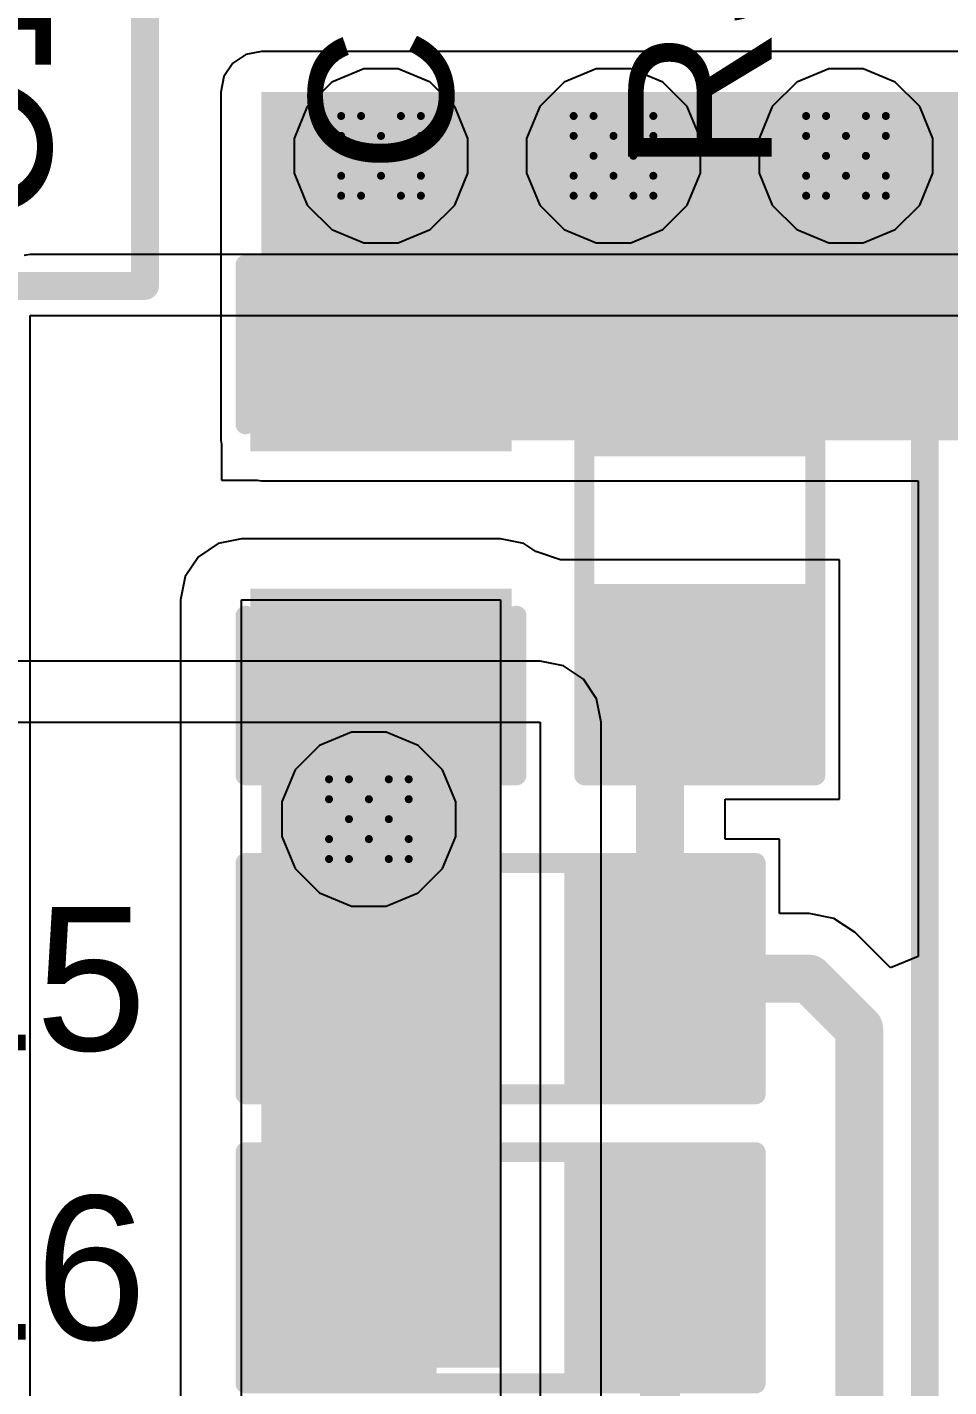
# Model space of a CAD drawing. Header units: inches. Extents: x -11 to 5379, y 0 to 5429.
# Drawn here: x 294.34 to 300.22, y 60.66 to 69.32 of the extents above; entities that cross this region are included whole.
import ezdxf

# ---------------------------------------------------------------- set-up
doc = ezdxf.new("R2010")
doc.units = ezdxf.units.IN
for name, color, linetype in [('Bottom Layer', 5, 'Continuous'), ('Drill Drawing', 1, 'Continuous'), ('GND', 16, 'Continuous'), ('PWR', 76, 'Continuous'), ('Top Layer', 1, 'Continuous'), ('Top Overlay', 2, 'Continuous'), ('Top Paste', 8, 'Continuous'), ('Top Solder', 216, 'Continuous'), ('Via Holes', 16, 'Continuous')]:
    doc.layers.add(name, color=color, linetype=linetype)
doc.styles.add('Arial', font='', dxfattribs={"height": 0.2})
doc.styles.get('Arial').set_extended_font_data('Arial')

# ---------------------------------------------------------------- blocks, each defined once
blk = doc.blocks.new('RES_0805_109')
at = {"layer": 'Top Layer'}
for points in [[(-1.524, 0.635), (-0.508, 0.635), (-0.508, -0.635), (-1.524, -0.635)], [(0.508, 0.635), (1.524, 0.635), (1.524, -0.635), (0.508, -0.635)]]:
    blk.add_hatch(color=1, dxfattribs=at).paths.add_polyline_path(points)
at = {"layer": 'Top Paste'}
for points in [[(-1.524, 0.635), (-0.508, 0.635), (-0.508, -0.635), (-1.524, -0.635)], [(0.508, 0.635), (1.524, 0.635), (1.524, -0.635), (0.508, -0.635)]]:
    blk.add_hatch(color=8, dxfattribs=at).paths.add_polyline_path(points)
at = {"layer": 'Top Solder'}
for points in [[(-1.6256, 0.7366), (-0.4064, 0.7366), (-0.4064, -0.7366), (-1.6256, -0.7366)], [(0.4064, 0.7366), (1.6256, 0.7366), (1.6256, -0.7366), (0.4064, -0.7366)]]:
    blk.add_hatch(color=216, dxfattribs=at).paths.add_polyline_path(points)
at = {"layer": 'Top Overlay'}
for points in [[(-1.6256, -0.7366, 0.127, 0.127, 0), (-1.6256, 0.7366, 0.127, 0.127, 0)], [(-1.6256, 0.7366, 0.127, 0.127, 0), (1.6256, 0.7366, 0.127, 0.127, 0)], [(1.6256, -0.7366, 0.127, 0.127, 0), (1.6256, 0.7366, 0.127, 0.127, 0)], [(-1.6256, -0.7366, 0.127, 0.127, 0), (1.6256, -0.7366, 0.127, 0.127, 0)]]:
    blk.add_lwpolyline(points, format="xyseb", dxfattribs=at)
for points in [[(-1.65735, 0.7366, 0.0635, 0.0635, 1), (-1.59385, 0.7366, 0.0635, 0.0635, 1)], [(-1.65735, 0.7366, 0.0635, 0.0635, 1), (-1.59385, 0.7366, 0.0635, 0.0635, 1)], [(1.59385, 0.7366, 0.0635, 0.0635, 1), (1.65735, 0.7366, 0.0635, 0.0635, 1)], [(1.59385, 0.7366, 0.0635, 0.0635, 1), (1.65735, 0.7366, 0.0635, 0.0635, 1)], [(-1.65735, -0.7366, 0.0635, 0.0635, 1), (-1.59385, -0.7366, 0.0635, 0.0635, 1)], [(-1.65735, -0.7366, 0.0635, 0.0635, 1), (-1.59385, -0.7366, 0.0635, 0.0635, 1)], [(1.59385, -0.7366, 0.0635, 0.0635, 1), (1.65735, -0.7366, 0.0635, 0.0635, 1)], [(1.59385, -0.7366, 0.0635, 0.0635, 1), (1.65735, -0.7366, 0.0635, 0.0635, 1)]]:
    blk.add_lwpolyline(points, format="xyseb", close=True, dxfattribs=at)
blk = doc.blocks.new('RES_0805_204')
at = {"layer": 'Top Layer'}
for points in [[(-1.524, 0.635), (-0.508, 0.635), (-0.508, -0.635), (-1.524, -0.635)], [(0.508, 0.635), (1.524, 0.635), (1.524, -0.635), (0.508, -0.635)]]:
    blk.add_hatch(color=1, dxfattribs=at).paths.add_polyline_path(points)
at = {"layer": 'Top Paste'}
for points in [[(-1.524, 0.635), (-0.508, 0.635), (-0.508, -0.635), (-1.524, -0.635)], [(0.508, 0.635), (1.524, 0.635), (1.524, -0.635), (0.508, -0.635)]]:
    blk.add_hatch(color=8, dxfattribs=at).paths.add_polyline_path(points)
at = {"layer": 'Top Solder'}
for points in [[(-1.6256, 0.7366), (-0.4064, 0.7366), (-0.4064, -0.7366), (-1.6256, -0.7366)], [(0.4064, 0.7366), (1.6256, 0.7366), (1.6256, -0.7366), (0.4064, -0.7366)]]:
    blk.add_hatch(color=216, dxfattribs=at).paths.add_polyline_path(points)
at = {"layer": 'Top Overlay'}
for points in [[(-1.6256, -0.7366, 0.127, 0.127, 0), (-1.6256, 0.7366, 0.127, 0.127, 0)], [(-1.6256, 0.7366, 0.127, 0.127, 0), (1.6256, 0.7366, 0.127, 0.127, 0)], [(1.6256, -0.7366, 0.127, 0.127, 0), (1.6256, 0.7366, 0.127, 0.127, 0)], [(-1.6256, -0.7366, 0.127, 0.127, 0), (1.6256, -0.7366, 0.127, 0.127, 0)]]:
    blk.add_lwpolyline(points, format="xyseb", dxfattribs=at)
for points in [[(-1.65735, 0.7366, 0.0635, 0.0635, 1), (-1.59385, 0.7366, 0.0635, 0.0635, 1)], [(-1.65735, 0.7366, 0.0635, 0.0635, 1), (-1.59385, 0.7366, 0.0635, 0.0635, 1)], [(1.59385, 0.7366, 0.0635, 0.0635, 1), (1.65735, 0.7366, 0.0635, 0.0635, 1)], [(1.59385, 0.7366, 0.0635, 0.0635, 1), (1.65735, 0.7366, 0.0635, 0.0635, 1)], [(-1.65735, -0.7366, 0.0635, 0.0635, 1), (-1.59385, -0.7366, 0.0635, 0.0635, 1)], [(-1.65735, -0.7366, 0.0635, 0.0635, 1), (-1.59385, -0.7366, 0.0635, 0.0635, 1)], [(1.59385, -0.7366, 0.0635, 0.0635, 1), (1.65735, -0.7366, 0.0635, 0.0635, 1)], [(1.59385, -0.7366, 0.0635, 0.0635, 1), (1.65735, -0.7366, 0.0635, 0.0635, 1)]]:
    blk.add_lwpolyline(points, format="xyseb", close=True, dxfattribs=at)
blk = doc.blocks.new('RES_0805_207')
at = {"layer": 'Top Layer'}
for points in [[(-1.524, 0.635), (-0.508, 0.635), (-0.508, -0.635), (-1.524, -0.635)], [(0.508, 0.635), (1.524, 0.635), (1.524, -0.635), (0.508, -0.635)]]:
    blk.add_hatch(color=1, dxfattribs=at).paths.add_polyline_path(points)
at = {"layer": 'Top Paste'}
for points in [[(-1.524, 0.635), (-0.508, 0.635), (-0.508, -0.635), (-1.524, -0.635)], [(0.508, 0.635), (1.524, 0.635), (1.524, -0.635), (0.508, -0.635)]]:
    blk.add_hatch(color=8, dxfattribs=at).paths.add_polyline_path(points)
at = {"layer": 'Top Solder'}
for points in [[(-1.6256, 0.7366), (-0.4064, 0.7366), (-0.4064, -0.7366), (-1.6256, -0.7366)], [(0.4064, 0.7366), (1.6256, 0.7366), (1.6256, -0.7366), (0.4064, -0.7366)]]:
    blk.add_hatch(color=216, dxfattribs=at).paths.add_polyline_path(points)
at = {"layer": 'Top Overlay'}
for points in [[(-1.6256, 0.7366, 0.127, 0.127, 0), (-1.6256, -0.7366, 0.127, 0.127, 0)], [(-1.6256, 0.7366, 0.127, 0.127, 0), (1.6256, 0.7366, 0.127, 0.127, 0)], [(1.6256, 0.7366, 0.127, 0.127, 0), (1.6256, -0.7366, 0.127, 0.127, 0)], [(-1.6256, -0.7366, 0.127, 0.127, 0), (1.6256, -0.7366, 0.127, 0.127, 0)]]:
    blk.add_lwpolyline(points, format="xyseb", dxfattribs=at)
for points in [[(-1.65735, 0.7366, 0.0635, 0.0635, 1), (-1.59385, 0.7366, 0.0635, 0.0635, 1)], [(-1.65735, 0.7366, 0.0635, 0.0635, 1), (-1.59385, 0.7366, 0.0635, 0.0635, 1)], [(1.59385, 0.7366, 0.0635, 0.0635, 1), (1.65735, 0.7366, 0.0635, 0.0635, 1)], [(1.59385, 0.7366, 0.0635, 0.0635, 1), (1.65735, 0.7366, 0.0635, 0.0635, 1)], [(-1.65735, -0.7366, 0.0635, 0.0635, 1), (-1.59385, -0.7366, 0.0635, 0.0635, 1)], [(-1.65735, -0.7366, 0.0635, 0.0635, 1), (-1.59385, -0.7366, 0.0635, 0.0635, 1)], [(1.59385, -0.7366, 0.0635, 0.0635, 1), (1.65735, -0.7366, 0.0635, 0.0635, 1)], [(1.59385, -0.7366, 0.0635, 0.0635, 1), (1.65735, -0.7366, 0.0635, 0.0635, 1)]]:
    blk.add_lwpolyline(points, format="xyseb", close=True, dxfattribs=at)
blk = doc.blocks.new('C___0805_597')
at = {"layer": 'Top Layer'}
for points in [[(-1.524, 0.762), (-0.508, 0.762), (-0.508, -0.762), (-1.524, -0.762)], [(0.508, 0.762), (1.524, 0.762), (1.524, -0.762), (0.508, -0.762)]]:
    blk.add_hatch(color=1, dxfattribs=at).paths.add_polyline_path(points)
at = {"layer": 'Top Paste'}
for points in [[(-1.524, 0.762), (-0.508, 0.762), (-0.508, -0.762), (-1.524, -0.762)], [(0.508, 0.762), (1.524, 0.762), (1.524, -0.762), (0.508, -0.762)]]:
    blk.add_hatch(color=8, dxfattribs=at).paths.add_polyline_path(points)
at = {"layer": 'Top Solder'}
for points in [[(-1.594, 0.832), (-0.438, 0.832), (-0.438, -0.832), (-1.594, -0.832)], [(0.438, 0.832), (1.594, 0.832), (1.594, -0.832), (0.438, -0.832)]]:
    blk.add_hatch(color=216, dxfattribs=at).paths.add_polyline_path(points)
at = {"layer": 'Top Overlay'}
for points in [[(-1.6256, 0.8636, 0.127, 0.127, 0), (-1.6256, -0.8636, 0.127, 0.127, 0)], [(-1.6256, 0.8636, 0.127, 0.127, 0), (-0.6096, 0.8636, 0.127, 0.127, 0)], [(0.6096, 0.8636, 0.127, 0.127, 0), (1.6256, 0.8636, 0.127, 0.127, 0)], [(1.6256, 0.8636, 0.127, 0.127, 0), (1.6256, -0.8636, 0.127, 0.127, 0)], [(-1.6256, -0.8636, 0.127, 0.127, 0), (-0.6096, -0.8636, 0.127, 0.127, 0)], [(0.6096, -0.8636, 0.127, 0.127, 0), (1.6256, -0.8636, 0.127, 0.127, 0)]]:
    blk.add_lwpolyline(points, format="xyseb", dxfattribs=at)
for points in [[(-1.6574, 0.8636, 0.0635, 0.0635, 1), (-1.5938, 0.8636, 0.0635, 0.0635, 1)], [(-1.6574, 0.8636, 0.0635, 0.0635, 1), (-1.5938, 0.8636, 0.0635, 0.0635, 1)], [(-0.6413, 0.8636, 0.0635, 0.0635, 1), (-0.5778, 0.8636, 0.0635, 0.0635, 1)], [(0.5778, 0.8636, 0.0635, 0.0635, 1), (0.6413, 0.8636, 0.0635, 0.0635, 1)], [(1.5938, 0.8636, 0.0635, 0.0635, 1), (1.6574, 0.8636, 0.0635, 0.0635, 1)], [(1.5938, 0.8636, 0.0635, 0.0635, 1), (1.6574, 0.8636, 0.0635, 0.0635, 1)], [(-1.6574, -0.8636, 0.0635, 0.0635, 1), (-1.5938, -0.8636, 0.0635, 0.0635, 1)], [(-1.6574, -0.8636, 0.0635, 0.0635, 1), (-1.5938, -0.8636, 0.0635, 0.0635, 1)], [(-0.6413, -0.8636, 0.0635, 0.0635, 1), (-0.5778, -0.8636, 0.0635, 0.0635, 1)], [(0.5778, -0.8636, 0.0635, 0.0635, 1), (0.6413, -0.8636, 0.0635, 0.0635, 1)], [(1.5938, -0.8636, 0.0635, 0.0635, 1), (1.6574, -0.8636, 0.0635, 0.0635, 1)], [(1.5938, -0.8636, 0.0635, 0.0635, 1), (1.6574, -0.8636, 0.0635, 0.0635, 1)]]:
    blk.add_lwpolyline(points, format="xyseb", close=True, dxfattribs=at)

msp = doc.modelspace()

# ---------------------------------------------------------------- hatches: boundary and pattern name
at = {"layer": 'Bottom Layer'}
h = msp.add_hatch(color=5, dxfattribs=at)
edge = h.paths.add_edge_path()
edge.add_arc((296.597, 68.5038), 0.3, 0, 360)
h = msp.add_hatch(color=5, dxfattribs=at)
edge = h.paths.add_edge_path()
edge.add_arc((298.0786, 68.5038), 0.3, 0, 360)
h = msp.add_hatch(color=5, dxfattribs=at)
edge = h.paths.add_edge_path()
edge.add_arc((299.5603, 68.5038), 0.3, 0, 360)
h = msp.add_hatch(color=5, dxfattribs=at)
edge = h.paths.add_edge_path()
edge.add_arc((296.5196, 64.2793), 0.3, 0, 360)
at = {"layer": 'GND'}
h = msp.add_hatch(color=16, dxfattribs=at)
edge = h.paths.add_edge_path()
edge.add_arc((296.597, 68.5038), 0.3, 0, 360)
h = msp.add_hatch(color=16, dxfattribs=at)
edge = h.paths.add_edge_path()
edge.add_arc((298.0786, 68.5038), 0.3, 0, 360)
h = msp.add_hatch(color=16, dxfattribs=at)
edge = h.paths.add_edge_path()
edge.add_arc((299.5603, 68.5038), 0.3, 0, 360)
h = msp.add_hatch(color=16, dxfattribs=at)
edge = h.paths.add_edge_path()
edge.add_arc((296.5196, 64.2793), 0.3, 0, 360)
at = {"layer": 'PWR'}
h = msp.add_hatch(color=76, dxfattribs=at)
edge = h.paths.add_edge_path()
edge.add_arc((296.597, 68.5038), 0.3, 0, 360)
h = msp.add_hatch(color=76, dxfattribs=at)
edge = h.paths.add_edge_path()
edge.add_arc((298.0786, 68.5038), 0.3, 0, 360)
h = msp.add_hatch(color=76, dxfattribs=at)
edge = h.paths.add_edge_path()
edge.add_arc((299.5603, 68.5038), 0.3, 0, 360)
h = msp.add_hatch(color=76, dxfattribs=at)
edge = h.paths.add_edge_path()
edge.add_arc((296.5196, 64.2793), 0.3, 0, 360)
at = {"layer": 'Top Layer'}
for points in [[(295.835, 66.6923), (301.55, 66.6923), (301.55, 68.9102), (295.835, 68.9102)], [(295.835, 60.7868), (297.359, 60.7868), (297.359, 65.6763), (295.835, 65.6763)]]:
    msp.add_hatch(color=1, dxfattribs=at).paths.add_polyline_path(points)
h = msp.add_hatch(color=1, dxfattribs=at)
edge = h.paths.add_edge_path()
edge.add_arc((296.597, 68.5038), 0.3, 0, 360)
h = msp.add_hatch(color=1, dxfattribs=at)
edge = h.paths.add_edge_path()
edge.add_arc((298.0786, 68.5038), 0.3, 0, 360)
h = msp.add_hatch(color=1, dxfattribs=at)
edge = h.paths.add_edge_path()
edge.add_arc((299.5603, 68.5038), 0.3, 0, 360)
h = msp.add_hatch(color=1, dxfattribs=at)
edge = h.paths.add_edge_path()
edge.add_arc((296.5196, 64.2793), 0.3, 0, 360)
at = {"layer": 'Via Holes'}
h = msp.add_hatch(color=7, dxfattribs=at)
edge = h.paths.add_edge_path()
edge.add_arc((296.597, 68.5038), 0.15, 0, 360)
h = msp.add_hatch(color=7, dxfattribs=at)
edge = h.paths.add_edge_path()
edge.add_arc((298.0786, 68.5038), 0.15, 0, 360)
h = msp.add_hatch(color=7, dxfattribs=at)
edge = h.paths.add_edge_path()
edge.add_arc((299.5603, 68.5038), 0.15, 0, 360)
h = msp.add_hatch(color=7, dxfattribs=at)
edge = h.paths.add_edge_path()
edge.add_arc((296.5196, 64.2793), 0.15, 0, 360)

# ---------------------------------------------------------------- linework, layer by layer
at = {"layer": 'Bottom Layer'}
for p, q in [((296.4868, 69.0578), (296.2831, 68.9735)), ((296.7072, 69.0578), (296.4868, 69.0578)), ((296.9108, 68.9735), (296.7072, 69.0578)), ((297.9684, 69.0578), (297.7648, 68.9735)), ((298.1888, 69.0578), (297.9684, 69.0578)), ((298.3924, 68.9735), (298.1888, 69.0578)), ((299.4501, 69.0578), (299.2465, 68.9735)), ((299.6705, 69.0578), (299.4501, 69.0578)), ((299.8741, 68.9735), (299.6705, 69.0578)), ((296.2831, 68.9735), (296.1273, 68.8176)), ((297.0666, 68.8176), (296.9108, 68.9735)), ((297.7648, 68.9735), (297.609, 68.8176)), ((298.5483, 68.8176), (298.3924, 68.9735)), ((299.2465, 68.9735), (299.0906, 68.8176)), ((300.03, 68.8176), (299.8741, 68.9735)), ((296.1273, 68.8176), (296.043, 68.614)), ((297.151, 68.614), (297.0666, 68.8176)), ((297.609, 68.8176), (297.5246, 68.614)), ((298.6326, 68.614), (298.5483, 68.8176)), ((299.0906, 68.8176), (299.0063, 68.614)), ((300.1143, 68.614), (300.03, 68.8176)), ((296.043, 68.614), (296.043, 68.3936)), ((297.151, 68.3936), (297.151, 68.614)), ((297.5246, 68.614), (297.5246, 68.3936)), ((298.6326, 68.3936), (298.6326, 68.614)), ((299.0063, 68.614), (299.0063, 68.3936)), ((300.1143, 68.3936), (300.1143, 68.614)), ((296.043, 68.3936), (296.1273, 68.19)), ((297.0666, 68.19), (297.151, 68.3936)), ((297.5246, 68.3936), (297.609, 68.19)), ((298.5483, 68.19), (298.6326, 68.3936)), ((299.0063, 68.3936), (299.0906, 68.19)), ((300.03, 68.19), (300.1143, 68.3936)), ((296.1273, 68.19), (296.2831, 68.0341)), ((296.9108, 68.0341), (297.0666, 68.19)), ((297.609, 68.19), (297.7648, 68.0341)), ((298.3924, 68.0341), (298.5483, 68.19)), ((299.0906, 68.19), (299.2465, 68.0341)), ((299.8741, 68.0341), (300.03, 68.19)), ((296.2831, 68.0341), (296.4868, 67.9498)), ((296.7072, 67.9498), (296.9108, 68.0341)), ((297.7648, 68.0341), (297.9684, 67.9498)), ((298.1888, 67.9498), (298.3924, 68.0341)), ((299.2465, 68.0341), (299.4501, 67.9498)), ((299.6705, 67.9498), (299.8741, 68.0341)), ((296.4868, 67.9498), (296.7072, 67.9498)), ((297.9684, 67.9498), (298.1888, 67.9498)), ((299.4501, 67.9498), (299.6705, 67.9498)), ((296.4094, 64.8333), (296.2058, 64.749)), ((296.6298, 64.8333), (296.4094, 64.8333)), ((296.8334, 64.749), (296.6298, 64.8333)), ((296.2058, 64.749), (296.0499, 64.5931)), ((296.9893, 64.5931), (296.8334, 64.749)), ((296.0499, 64.5931), (295.9656, 64.3895)), ((297.0736, 64.3895), (296.9893, 64.5931)), ((295.9656, 64.3895), (295.9656, 64.1691)), ((297.0736, 64.1691), (297.0736, 64.3895)), ((295.9656, 64.1691), (296.0499, 63.9655)), ((296.9893, 63.9655), (297.0736, 64.1691)), ((296.0499, 63.9655), (296.2058, 63.8097)), ((296.8334, 63.8097), (296.9893, 63.9655)), ((296.2058, 63.8097), (296.4094, 63.7253)), ((296.6298, 63.7253), (296.8334, 63.8097)), ((296.4094, 63.7253), (296.6298, 63.7253))]:
    msp.add_line(p, q, dxfattribs=at)
at = {"layer": 'Drill Drawing'}
for points in [[(296.343, 68.6308, 0.0508, 0.0508, 0), (296.343, 68.7578, 0.0508, 0.0508, 0)], [(296.343, 68.7578, 0.0508, 0.0508, 0), (296.47, 68.7578, 0.0508, 0.0508, 0)], [(296.47, 68.7578, 0.0508, 0.0508, 0), (296.597, 68.6308, 0.0508, 0.0508, 0)], [(296.597, 68.6308, 0.0508, 0.0508, 0), (296.724, 68.7578, 0.0508, 0.0508, 0)], [(296.724, 68.7578, 0.0508, 0.0508, 0), (296.851, 68.7578, 0.0508, 0.0508, 0)], [(296.851, 68.6308, 0.0508, 0.0508, 0), (296.851, 68.7578, 0.0508, 0.0508, 0)], [(297.8246, 68.6308, 0.0508, 0.0508, 0), (297.8246, 68.7578, 0.0508, 0.0508, 0)], [(297.8246, 68.7578, 0.0508, 0.0508, 0), (297.9516, 68.7578, 0.0508, 0.0508, 0)], [(297.9516, 68.7578, 0.0508, 0.0508, 0), (298.0786, 68.6308, 0.0508, 0.0508, 0)], [(298.0786, 68.6308, 0.0508, 0.0508, 0), (298.2056, 68.7578, 0.0508, 0.0508, 0)], [(298.2056, 68.7578, 0.0508, 0.0508, 0), (298.3326, 68.7578, 0.0508, 0.0508, 0)], [(298.3326, 68.6308, 0.0508, 0.0508, 0), (298.3326, 68.7578, 0.0508, 0.0508, 0)], [(299.3063, 68.6308, 0.0508, 0.0508, 0), (299.3063, 68.7578, 0.0508, 0.0508, 0)], [(299.3063, 68.7578, 0.0508, 0.0508, 0), (299.4333, 68.7578, 0.0508, 0.0508, 0)], [(299.4333, 68.7578, 0.0508, 0.0508, 0), (299.5603, 68.6308, 0.0508, 0.0508, 0)], [(299.5603, 68.6308, 0.0508, 0.0508, 0), (299.6873, 68.7578, 0.0508, 0.0508, 0)], [(299.6873, 68.7578, 0.0508, 0.0508, 0), (299.8143, 68.7578, 0.0508, 0.0508, 0)], [(299.8143, 68.6308, 0.0508, 0.0508, 0), (299.8143, 68.7578, 0.0508, 0.0508, 0)], [(296.343, 68.6308, 0.0508, 0.0508, 0), (296.47, 68.5038, 0.0508, 0.0508, 0)], [(296.724, 68.5038, 0.0508, 0.0508, 0), (296.851, 68.6308, 0.0508, 0.0508, 0)], [(297.8246, 68.6308, 0.0508, 0.0508, 0), (297.9516, 68.5038, 0.0508, 0.0508, 0)], [(298.2056, 68.5038, 0.0508, 0.0508, 0), (298.3326, 68.6308, 0.0508, 0.0508, 0)], [(299.3063, 68.6308, 0.0508, 0.0508, 0), (299.4333, 68.5038, 0.0508, 0.0508, 0)], [(299.6873, 68.5038, 0.0508, 0.0508, 0), (299.8143, 68.6308, 0.0508, 0.0508, 0)], [(296.343, 68.3768, 0.0508, 0.0508, 0), (296.47, 68.5038, 0.0508, 0.0508, 0)], [(296.724, 68.5038, 0.0508, 0.0508, 0), (296.851, 68.3768, 0.0508, 0.0508, 0)], [(297.8246, 68.3768, 0.0508, 0.0508, 0), (297.9516, 68.5038, 0.0508, 0.0508, 0)], [(298.2056, 68.5038, 0.0508, 0.0508, 0), (298.3326, 68.3768, 0.0508, 0.0508, 0)], [(299.3063, 68.3768, 0.0508, 0.0508, 0), (299.4333, 68.5038, 0.0508, 0.0508, 0)], [(299.6873, 68.5038, 0.0508, 0.0508, 0), (299.8143, 68.3768, 0.0508, 0.0508, 0)], [(296.343, 68.2498, 0.0508, 0.0508, 0), (296.343, 68.3768, 0.0508, 0.0508, 0)], [(296.47, 68.2498, 0.0508, 0.0508, 0), (296.597, 68.3768, 0.0508, 0.0508, 0)], [(296.597, 68.3768, 0.0508, 0.0508, 0), (296.724, 68.2498, 0.0508, 0.0508, 0)], [(296.851, 68.2498, 0.0508, 0.0508, 0), (296.851, 68.3768, 0.0508, 0.0508, 0)], [(297.8246, 68.2498, 0.0508, 0.0508, 0), (297.8246, 68.3768, 0.0508, 0.0508, 0)], [(297.9516, 68.2498, 0.0508, 0.0508, 0), (298.0786, 68.3768, 0.0508, 0.0508, 0)], [(298.0786, 68.3768, 0.0508, 0.0508, 0), (298.2056, 68.2498, 0.0508, 0.0508, 0)], [(298.3326, 68.2498, 0.0508, 0.0508, 0), (298.3326, 68.3768, 0.0508, 0.0508, 0)], [(299.3063, 68.2498, 0.0508, 0.0508, 0), (299.3063, 68.3768, 0.0508, 0.0508, 0)], [(299.4333, 68.2498, 0.0508, 0.0508, 0), (299.5603, 68.3768, 0.0508, 0.0508, 0)], [(299.5603, 68.3768, 0.0508, 0.0508, 0), (299.6873, 68.2498, 0.0508, 0.0508, 0)], [(299.8143, 68.2498, 0.0508, 0.0508, 0), (299.8143, 68.3768, 0.0508, 0.0508, 0)], [(296.343, 68.2498, 0.0508, 0.0508, 0), (296.47, 68.2498, 0.0508, 0.0508, 0)], [(296.724, 68.2498, 0.0508, 0.0508, 0), (296.851, 68.2498, 0.0508, 0.0508, 0)], [(297.8246, 68.2498, 0.0508, 0.0508, 0), (297.9516, 68.2498, 0.0508, 0.0508, 0)], [(298.2056, 68.2498, 0.0508, 0.0508, 0), (298.3326, 68.2498, 0.0508, 0.0508, 0)], [(299.3063, 68.2498, 0.0508, 0.0508, 0), (299.4333, 68.2498, 0.0508, 0.0508, 0)], [(299.6873, 68.2498, 0.0508, 0.0508, 0), (299.8143, 68.2498, 0.0508, 0.0508, 0)], [(296.2656, 64.4063, 0.0508, 0.0508, 0), (296.2656, 64.5333, 0.0508, 0.0508, 0)], [(296.2656, 64.5333, 0.0508, 0.0508, 0), (296.3926, 64.5333, 0.0508, 0.0508, 0)], [(296.3926, 64.5333, 0.0508, 0.0508, 0), (296.5196, 64.4063, 0.0508, 0.0508, 0)], [(296.5196, 64.4063, 0.0508, 0.0508, 0), (296.6466, 64.5333, 0.0508, 0.0508, 0)], [(296.6466, 64.5333, 0.0508, 0.0508, 0), (296.7736, 64.5333, 0.0508, 0.0508, 0)], [(296.7736, 64.4063, 0.0508, 0.0508, 0), (296.7736, 64.5333, 0.0508, 0.0508, 0)], [(296.2656, 64.4063, 0.0508, 0.0508, 0), (296.3926, 64.2793, 0.0508, 0.0508, 0)], [(296.6466, 64.2793, 0.0508, 0.0508, 0), (296.7736, 64.4063, 0.0508, 0.0508, 0)], [(296.2656, 64.1523, 0.0508, 0.0508, 0), (296.3926, 64.2793, 0.0508, 0.0508, 0)], [(296.6466, 64.2793, 0.0508, 0.0508, 0), (296.7736, 64.1523, 0.0508, 0.0508, 0)], [(296.2656, 64.0253, 0.0508, 0.0508, 0), (296.2656, 64.1523, 0.0508, 0.0508, 0)], [(296.3926, 64.0253, 0.0508, 0.0508, 0), (296.5196, 64.1523, 0.0508, 0.0508, 0)], [(296.5196, 64.1523, 0.0508, 0.0508, 0), (296.6466, 64.0253, 0.0508, 0.0508, 0)], [(296.7736, 64.0253, 0.0508, 0.0508, 0), (296.7736, 64.1523, 0.0508, 0.0508, 0)], [(296.2656, 64.0253, 0.0508, 0.0508, 0), (296.3926, 64.0253, 0.0508, 0.0508, 0)], [(296.6466, 64.0253, 0.0508, 0.0508, 0), (296.7736, 64.0253, 0.0508, 0.0508, 0)]]:
    msp.add_lwpolyline(points, format="xyseb", dxfattribs=at)
for points in [[(296.3303, 68.7578, 0.0254, 0.0254, 1), (296.3557, 68.7578, 0.0254, 0.0254, 1)], [(296.3303, 68.7578, 0.0254, 0.0254, 1), (296.3557, 68.7578, 0.0254, 0.0254, 1)], [(296.4573, 68.7578, 0.0254, 0.0254, 1), (296.4827, 68.7578, 0.0254, 0.0254, 1)], [(296.4573, 68.7578, 0.0254, 0.0254, 1), (296.4827, 68.7578, 0.0254, 0.0254, 1)], [(296.7113, 68.7578, 0.0254, 0.0254, 1), (296.7367, 68.7578, 0.0254, 0.0254, 1)], [(296.7113, 68.7578, 0.0254, 0.0254, 1), (296.7367, 68.7578, 0.0254, 0.0254, 1)], [(296.8383, 68.7578, 0.0254, 0.0254, 1), (296.8637, 68.7578, 0.0254, 0.0254, 1)], [(296.8383, 68.7578, 0.0254, 0.0254, 1), (296.8637, 68.7578, 0.0254, 0.0254, 1)], [(297.8119, 68.7578, 0.0254, 0.0254, 1), (297.8373, 68.7578, 0.0254, 0.0254, 1)], [(297.8119, 68.7578, 0.0254, 0.0254, 1), (297.8373, 68.7578, 0.0254, 0.0254, 1)], [(297.9389, 68.7578, 0.0254, 0.0254, 1), (297.9643, 68.7578, 0.0254, 0.0254, 1)], [(297.9389, 68.7578, 0.0254, 0.0254, 1), (297.9643, 68.7578, 0.0254, 0.0254, 1)], [(298.1929, 68.7578, 0.0254, 0.0254, 1), (298.2183, 68.7578, 0.0254, 0.0254, 1)], [(298.1929, 68.7578, 0.0254, 0.0254, 1), (298.2183, 68.7578, 0.0254, 0.0254, 1)], [(298.3199, 68.7578, 0.0254, 0.0254, 1), (298.3453, 68.7578, 0.0254, 0.0254, 1)], [(298.3199, 68.7578, 0.0254, 0.0254, 1), (298.3453, 68.7578, 0.0254, 0.0254, 1)], [(299.2936, 68.7578, 0.0254, 0.0254, 1), (299.319, 68.7578, 0.0254, 0.0254, 1)], [(299.2936, 68.7578, 0.0254, 0.0254, 1), (299.319, 68.7578, 0.0254, 0.0254, 1)], [(299.4206, 68.7578, 0.0254, 0.0254, 1), (299.446, 68.7578, 0.0254, 0.0254, 1)], [(299.4206, 68.7578, 0.0254, 0.0254, 1), (299.446, 68.7578, 0.0254, 0.0254, 1)], [(299.6746, 68.7578, 0.0254, 0.0254, 1), (299.7, 68.7578, 0.0254, 0.0254, 1)], [(299.6746, 68.7578, 0.0254, 0.0254, 1), (299.7, 68.7578, 0.0254, 0.0254, 1)], [(299.8016, 68.7578, 0.0254, 0.0254, 1), (299.827, 68.7578, 0.0254, 0.0254, 1)], [(299.8016, 68.7578, 0.0254, 0.0254, 1), (299.827, 68.7578, 0.0254, 0.0254, 1)], [(296.3303, 68.6308, 0.0254, 0.0254, 1), (296.3557, 68.6308, 0.0254, 0.0254, 1)], [(296.3303, 68.6308, 0.0254, 0.0254, 1), (296.3557, 68.6308, 0.0254, 0.0254, 1)], [(296.5843, 68.6308, 0.0254, 0.0254, 1), (296.6097, 68.6308, 0.0254, 0.0254, 1)], [(296.5843, 68.6308, 0.0254, 0.0254, 1), (296.6097, 68.6308, 0.0254, 0.0254, 1)], [(296.8383, 68.6308, 0.0254, 0.0254, 1), (296.8637, 68.6308, 0.0254, 0.0254, 1)], [(296.8383, 68.6308, 0.0254, 0.0254, 1), (296.8637, 68.6308, 0.0254, 0.0254, 1)], [(297.8119, 68.6308, 0.0254, 0.0254, 1), (297.8373, 68.6308, 0.0254, 0.0254, 1)], [(297.8119, 68.6308, 0.0254, 0.0254, 1), (297.8373, 68.6308, 0.0254, 0.0254, 1)], [(298.0659, 68.6308, 0.0254, 0.0254, 1), (298.0913, 68.6308, 0.0254, 0.0254, 1)], [(298.0659, 68.6308, 0.0254, 0.0254, 1), (298.0913, 68.6308, 0.0254, 0.0254, 1)], [(298.3199, 68.6308, 0.0254, 0.0254, 1), (298.3453, 68.6308, 0.0254, 0.0254, 1)], [(298.3199, 68.6308, 0.0254, 0.0254, 1), (298.3453, 68.6308, 0.0254, 0.0254, 1)], [(299.2936, 68.6308, 0.0254, 0.0254, 1), (299.319, 68.6308, 0.0254, 0.0254, 1)], [(299.2936, 68.6308, 0.0254, 0.0254, 1), (299.319, 68.6308, 0.0254, 0.0254, 1)], [(299.5476, 68.6308, 0.0254, 0.0254, 1), (299.573, 68.6308, 0.0254, 0.0254, 1)], [(299.5476, 68.6308, 0.0254, 0.0254, 1), (299.573, 68.6308, 0.0254, 0.0254, 1)], [(299.8016, 68.6308, 0.0254, 0.0254, 1), (299.827, 68.6308, 0.0254, 0.0254, 1)], [(299.8016, 68.6308, 0.0254, 0.0254, 1), (299.827, 68.6308, 0.0254, 0.0254, 1)], [(296.4573, 68.5038, 0.0254, 0.0254, 1), (296.4827, 68.5038, 0.0254, 0.0254, 1)], [(296.4573, 68.5038, 0.0254, 0.0254, 1), (296.4827, 68.5038, 0.0254, 0.0254, 1)], [(296.7113, 68.5038, 0.0254, 0.0254, 1), (296.7367, 68.5038, 0.0254, 0.0254, 1)], [(296.7113, 68.5038, 0.0254, 0.0254, 1), (296.7367, 68.5038, 0.0254, 0.0254, 1)], [(297.9389, 68.5038, 0.0254, 0.0254, 1), (297.9643, 68.5038, 0.0254, 0.0254, 1)], [(297.9389, 68.5038, 0.0254, 0.0254, 1), (297.9643, 68.5038, 0.0254, 0.0254, 1)], [(298.1929, 68.5038, 0.0254, 0.0254, 1), (298.2183, 68.5038, 0.0254, 0.0254, 1)], [(298.1929, 68.5038, 0.0254, 0.0254, 1), (298.2183, 68.5038, 0.0254, 0.0254, 1)], [(299.4206, 68.5038, 0.0254, 0.0254, 1), (299.446, 68.5038, 0.0254, 0.0254, 1)], [(299.4206, 68.5038, 0.0254, 0.0254, 1), (299.446, 68.5038, 0.0254, 0.0254, 1)], [(299.6746, 68.5038, 0.0254, 0.0254, 1), (299.7, 68.5038, 0.0254, 0.0254, 1)], [(299.6746, 68.5038, 0.0254, 0.0254, 1), (299.7, 68.5038, 0.0254, 0.0254, 1)], [(296.3303, 68.3768, 0.0254, 0.0254, 1), (296.3557, 68.3768, 0.0254, 0.0254, 1)], [(296.3303, 68.3768, 0.0254, 0.0254, 1), (296.3557, 68.3768, 0.0254, 0.0254, 1)], [(296.5843, 68.3768, 0.0254, 0.0254, 1), (296.6097, 68.3768, 0.0254, 0.0254, 1)], [(296.5843, 68.3768, 0.0254, 0.0254, 1), (296.6097, 68.3768, 0.0254, 0.0254, 1)], [(296.8383, 68.3768, 0.0254, 0.0254, 1), (296.8637, 68.3768, 0.0254, 0.0254, 1)], [(296.8383, 68.3768, 0.0254, 0.0254, 1), (296.8637, 68.3768, 0.0254, 0.0254, 1)], [(297.8119, 68.3768, 0.0254, 0.0254, 1), (297.8373, 68.3768, 0.0254, 0.0254, 1)], [(297.8119, 68.3768, 0.0254, 0.0254, 1), (297.8373, 68.3768, 0.0254, 0.0254, 1)], [(298.0659, 68.3768, 0.0254, 0.0254, 1), (298.0913, 68.3768, 0.0254, 0.0254, 1)], [(298.0659, 68.3768, 0.0254, 0.0254, 1), (298.0913, 68.3768, 0.0254, 0.0254, 1)], [(298.3199, 68.3768, 0.0254, 0.0254, 1), (298.3453, 68.3768, 0.0254, 0.0254, 1)], [(298.3199, 68.3768, 0.0254, 0.0254, 1), (298.3453, 68.3768, 0.0254, 0.0254, 1)], [(299.2936, 68.3768, 0.0254, 0.0254, 1), (299.319, 68.3768, 0.0254, 0.0254, 1)], [(299.2936, 68.3768, 0.0254, 0.0254, 1), (299.319, 68.3768, 0.0254, 0.0254, 1)], [(299.5476, 68.3768, 0.0254, 0.0254, 1), (299.573, 68.3768, 0.0254, 0.0254, 1)], [(299.5476, 68.3768, 0.0254, 0.0254, 1), (299.573, 68.3768, 0.0254, 0.0254, 1)], [(299.8016, 68.3768, 0.0254, 0.0254, 1), (299.827, 68.3768, 0.0254, 0.0254, 1)], [(299.8016, 68.3768, 0.0254, 0.0254, 1), (299.827, 68.3768, 0.0254, 0.0254, 1)], [(296.3303, 68.2498, 0.0254, 0.0254, 1), (296.3557, 68.2498, 0.0254, 0.0254, 1)], [(296.3303, 68.2498, 0.0254, 0.0254, 1), (296.3557, 68.2498, 0.0254, 0.0254, 1)], [(296.4573, 68.2498, 0.0254, 0.0254, 1), (296.4827, 68.2498, 0.0254, 0.0254, 1)], [(296.4573, 68.2498, 0.0254, 0.0254, 1), (296.4827, 68.2498, 0.0254, 0.0254, 1)], [(296.7113, 68.2498, 0.0254, 0.0254, 1), (296.7367, 68.2498, 0.0254, 0.0254, 1)], [(296.7113, 68.2498, 0.0254, 0.0254, 1), (296.7367, 68.2498, 0.0254, 0.0254, 1)], [(296.8383, 68.2498, 0.0254, 0.0254, 1), (296.8637, 68.2498, 0.0254, 0.0254, 1)], [(296.8383, 68.2498, 0.0254, 0.0254, 1), (296.8637, 68.2498, 0.0254, 0.0254, 1)], [(297.8119, 68.2498, 0.0254, 0.0254, 1), (297.8373, 68.2498, 0.0254, 0.0254, 1)], [(297.8119, 68.2498, 0.0254, 0.0254, 1), (297.8373, 68.2498, 0.0254, 0.0254, 1)], [(297.9389, 68.2498, 0.0254, 0.0254, 1), (297.9643, 68.2498, 0.0254, 0.0254, 1)], [(297.9389, 68.2498, 0.0254, 0.0254, 1), (297.9643, 68.2498, 0.0254, 0.0254, 1)], [(298.1929, 68.2498, 0.0254, 0.0254, 1), (298.2183, 68.2498, 0.0254, 0.0254, 1)], [(298.1929, 68.2498, 0.0254, 0.0254, 1), (298.2183, 68.2498, 0.0254, 0.0254, 1)], [(298.3199, 68.2498, 0.0254, 0.0254, 1), (298.3453, 68.2498, 0.0254, 0.0254, 1)], [(298.3199, 68.2498, 0.0254, 0.0254, 1), (298.3453, 68.2498, 0.0254, 0.0254, 1)], [(299.2936, 68.2498, 0.0254, 0.0254, 1), (299.319, 68.2498, 0.0254, 0.0254, 1)], [(299.2936, 68.2498, 0.0254, 0.0254, 1), (299.319, 68.2498, 0.0254, 0.0254, 1)], [(299.4206, 68.2498, 0.0254, 0.0254, 1), (299.446, 68.2498, 0.0254, 0.0254, 1)], [(299.4206, 68.2498, 0.0254, 0.0254, 1), (299.446, 68.2498, 0.0254, 0.0254, 1)], [(299.6746, 68.2498, 0.0254, 0.0254, 1), (299.7, 68.2498, 0.0254, 0.0254, 1)], [(299.6746, 68.2498, 0.0254, 0.0254, 1), (299.7, 68.2498, 0.0254, 0.0254, 1)], [(299.8016, 68.2498, 0.0254, 0.0254, 1), (299.827, 68.2498, 0.0254, 0.0254, 1)], [(299.8016, 68.2498, 0.0254, 0.0254, 1), (299.827, 68.2498, 0.0254, 0.0254, 1)], [(296.2529, 64.5333, 0.0254, 0.0254, 1), (296.2783, 64.5333, 0.0254, 0.0254, 1)], [(296.2529, 64.5333, 0.0254, 0.0254, 1), (296.2783, 64.5333, 0.0254, 0.0254, 1)], [(296.3799, 64.5333, 0.0254, 0.0254, 1), (296.4053, 64.5333, 0.0254, 0.0254, 1)], [(296.3799, 64.5333, 0.0254, 0.0254, 1), (296.4053, 64.5333, 0.0254, 0.0254, 1)], [(296.6339, 64.5333, 0.0254, 0.0254, 1), (296.6593, 64.5333, 0.0254, 0.0254, 1)], [(296.6339, 64.5333, 0.0254, 0.0254, 1), (296.6593, 64.5333, 0.0254, 0.0254, 1)], [(296.7609, 64.5333, 0.0254, 0.0254, 1), (296.7863, 64.5333, 0.0254, 0.0254, 1)], [(296.7609, 64.5333, 0.0254, 0.0254, 1), (296.7863, 64.5333, 0.0254, 0.0254, 1)], [(296.2529, 64.4063, 0.0254, 0.0254, 1), (296.2783, 64.4063, 0.0254, 0.0254, 1)], [(296.2529, 64.4063, 0.0254, 0.0254, 1), (296.2783, 64.4063, 0.0254, 0.0254, 1)], [(296.5069, 64.4063, 0.0254, 0.0254, 1), (296.5323, 64.4063, 0.0254, 0.0254, 1)], [(296.5069, 64.4063, 0.0254, 0.0254, 1), (296.5323, 64.4063, 0.0254, 0.0254, 1)], [(296.7609, 64.4063, 0.0254, 0.0254, 1), (296.7863, 64.4063, 0.0254, 0.0254, 1)], [(296.7609, 64.4063, 0.0254, 0.0254, 1), (296.7863, 64.4063, 0.0254, 0.0254, 1)], [(296.3799, 64.2793, 0.0254, 0.0254, 1), (296.4053, 64.2793, 0.0254, 0.0254, 1)], [(296.3799, 64.2793, 0.0254, 0.0254, 1), (296.4053, 64.2793, 0.0254, 0.0254, 1)], [(296.6339, 64.2793, 0.0254, 0.0254, 1), (296.6593, 64.2793, 0.0254, 0.0254, 1)], [(296.6339, 64.2793, 0.0254, 0.0254, 1), (296.6593, 64.2793, 0.0254, 0.0254, 1)], [(296.2529, 64.1523, 0.0254, 0.0254, 1), (296.2783, 64.1523, 0.0254, 0.0254, 1)], [(296.2529, 64.1523, 0.0254, 0.0254, 1), (296.2783, 64.1523, 0.0254, 0.0254, 1)], [(296.5069, 64.1523, 0.0254, 0.0254, 1), (296.5323, 64.1523, 0.0254, 0.0254, 1)], [(296.5069, 64.1523, 0.0254, 0.0254, 1), (296.5323, 64.1523, 0.0254, 0.0254, 1)], [(296.7609, 64.1523, 0.0254, 0.0254, 1), (296.7863, 64.1523, 0.0254, 0.0254, 1)], [(296.7609, 64.1523, 0.0254, 0.0254, 1), (296.7863, 64.1523, 0.0254, 0.0254, 1)], [(296.2529, 64.0253, 0.0254, 0.0254, 1), (296.2783, 64.0253, 0.0254, 0.0254, 1)], [(296.2529, 64.0253, 0.0254, 0.0254, 1), (296.2783, 64.0253, 0.0254, 0.0254, 1)], [(296.3799, 64.0253, 0.0254, 0.0254, 1), (296.4053, 64.0253, 0.0254, 0.0254, 1)], [(296.3799, 64.0253, 0.0254, 0.0254, 1), (296.4053, 64.0253, 0.0254, 0.0254, 1)], [(296.6339, 64.0253, 0.0254, 0.0254, 1), (296.6593, 64.0253, 0.0254, 0.0254, 1)], [(296.6339, 64.0253, 0.0254, 0.0254, 1), (296.6593, 64.0253, 0.0254, 0.0254, 1)], [(296.7609, 64.0253, 0.0254, 0.0254, 1), (296.7863, 64.0253, 0.0254, 0.0254, 1)], [(296.7609, 64.0253, 0.0254, 0.0254, 1), (296.7863, 64.0253, 0.0254, 0.0254, 1)]]:
    msp.add_lwpolyline(points, format="xyseb", close=True, dxfattribs=at)
at = {"layer": 'GND'}
for p, q in [((296.4868, 69.0578), (296.2831, 68.9735)), ((296.7072, 69.0578), (296.4868, 69.0578)), ((296.9108, 68.9735), (296.7072, 69.0578)), ((297.9684, 69.0578), (297.7648, 68.9735)), ((298.1888, 69.0578), (297.9684, 69.0578)), ((298.3924, 68.9735), (298.1888, 69.0578)), ((299.4501, 69.0578), (299.2465, 68.9735)), ((299.6705, 69.0578), (299.4501, 69.0578)), ((299.8741, 68.9735), (299.6705, 69.0578)), ((296.2831, 68.9735), (296.1273, 68.8176)), ((297.0666, 68.8176), (296.9108, 68.9735)), ((297.7648, 68.9735), (297.609, 68.8176)), ((298.5483, 68.8176), (298.3924, 68.9735)), ((299.2465, 68.9735), (299.0906, 68.8176)), ((300.03, 68.8176), (299.8741, 68.9735)), ((296.1273, 68.8176), (296.043, 68.614)), ((297.151, 68.614), (297.0666, 68.8176)), ((297.609, 68.8176), (297.5246, 68.614)), ((298.6326, 68.614), (298.5483, 68.8176)), ((299.0906, 68.8176), (299.0063, 68.614)), ((300.1143, 68.614), (300.03, 68.8176)), ((296.043, 68.614), (296.043, 68.3936)), ((297.151, 68.3936), (297.151, 68.614)), ((297.5246, 68.614), (297.5246, 68.3936)), ((298.6326, 68.3936), (298.6326, 68.614)), ((299.0063, 68.614), (299.0063, 68.3936)), ((300.1143, 68.3936), (300.1143, 68.614)), ((296.043, 68.3936), (296.1273, 68.19)), ((297.0666, 68.19), (297.151, 68.3936)), ((297.5246, 68.3936), (297.609, 68.19)), ((298.5483, 68.19), (298.6326, 68.3936)), ((299.0063, 68.3936), (299.0906, 68.19)), ((300.03, 68.19), (300.1143, 68.3936)), ((296.1273, 68.19), (296.2831, 68.0341)), ((296.9108, 68.0341), (297.0666, 68.19)), ((297.609, 68.19), (297.7648, 68.0341)), ((298.3924, 68.0341), (298.5483, 68.19)), ((299.0906, 68.19), (299.2465, 68.0341)), ((299.8741, 68.0341), (300.03, 68.19)), ((296.2831, 68.0341), (296.4868, 67.9498)), ((296.7072, 67.9498), (296.9108, 68.0341)), ((297.7648, 68.0341), (297.9684, 67.9498)), ((298.1888, 67.9498), (298.3924, 68.0341)), ((299.2465, 68.0341), (299.4501, 67.9498)), ((299.6705, 67.9498), (299.8741, 68.0341)), ((296.4868, 67.9498), (296.7072, 67.9498)), ((297.9684, 67.9498), (298.1888, 67.9498)), ((299.4501, 67.9498), (299.6705, 67.9498)), ((297.6118, 65.2855), (290.2204, 65.2855)), ((297.7605, 65.2559), (297.6118, 65.2855)), ((297.8865, 65.1717), (297.7605, 65.2559)), ((297.9707, 65.0457), (297.8865, 65.1717)), ((298.0003, 64.897), (297.9707, 65.0457)), ((290.2204, 64.897), (297.6118, 64.897)), ((297.6118, 64.897), (297.6118, 57.658)), ((298.0003, 58.0465), (298.0003, 64.897))]:
    msp.add_line(p, q, dxfattribs=at)
at = {"layer": 'PWR'}
for p, q in [((294.3606, 67.8763), (294.3231, 67.8688)), ((303.5404, 67.8763), (294.3606, 67.8763)), ((294.3606, 50.927), (294.3606, 67.4878)), ((294.3606, 67.4878), (303.5404, 67.4878)), ((296.4094, 64.8333), (296.2058, 64.749)), ((296.6298, 64.8333), (296.4094, 64.8333)), ((296.8334, 64.749), (296.6298, 64.8333)), ((296.2058, 64.749), (296.0499, 64.5931)), ((296.9893, 64.5931), (296.8334, 64.749)), ((296.0499, 64.5931), (295.9656, 64.3895)), ((297.0736, 64.3895), (296.9893, 64.5931)), ((295.9656, 64.3895), (295.9656, 64.1691)), ((297.0736, 64.1691), (297.0736, 64.3895)), ((295.9656, 64.1691), (296.0499, 63.9655)), ((296.9893, 63.9655), (297.0736, 64.1691)), ((296.0499, 63.9655), (296.2058, 63.8097)), ((296.8334, 63.8097), (296.9893, 63.9655)), ((296.2058, 63.8097), (296.4094, 63.7253)), ((296.6298, 63.7253), (296.8334, 63.8097)), ((296.4094, 63.7253), (296.6298, 63.7253))]:
    msp.add_line(p, q, dxfattribs=at)
at = {"layer": 'Top Layer'}
for p, q in [((295.7359, 69.1495), (295.6518, 69.0933)), ((295.835, 69.1692), (295.7359, 69.1495)), ((301.55, 69.1692), (295.835, 69.1692)), ((295.6518, 69.0933), (295.5957, 69.0093)), ((295.5957, 69.0093), (295.576, 68.9102)), ((295.576, 68.9102), (295.576, 66.6923)), ((295.576, 66.6923), (295.581, 66.6673)), ((295.581, 66.6673), (295.581, 66.4383)), ((295.581, 66.4383), (295.8099, 66.4383)), ((295.8099, 66.4383), (295.835, 66.4333)), ((295.835, 66.4333), (300.021, 66.4333)), ((300.021, 66.4333), (300.021, 63.4051)), ((295.5593, 66.0352), (295.4333, 65.951)), ((295.708, 66.0648), (295.5593, 66.0352)), ((297.359, 66.0648), (295.708, 66.0648)), ((297.5076, 66.0352), (297.359, 66.0648)), ((297.5844, 65.9839), (297.5076, 66.0352)), ((295.4333, 65.951), (295.3491, 65.825)), ((297.74, 65.9303), (297.5844, 65.9839)), ((299.518, 65.9303), (297.74, 65.9303)), ((297.74, 65.9303), (297.74, 65.9303)), ((299.518, 64.4063), (299.518, 65.9303)), ((295.3491, 65.825), (295.3195, 65.6763)), ((295.3195, 65.6763), (295.3195, 55.2496)), ((295.708, 55.2496), (295.708, 65.6763)), ((295.708, 65.6763), (297.359, 65.6763)), ((297.359, 65.6763), (297.359, 57.6822)), ((298.7893, 64.1523), (298.7893, 64.4063)), ((298.7893, 64.4063), (299.518, 64.4063)), ((299.137, 64.1523), (298.7893, 64.1523)), ((299.137, 63.6777), (299.137, 64.1523)), ((299.3253, 63.6777), (299.137, 63.6777)), ((299.4839, 63.6461), (299.3253, 63.6777)), ((299.6183, 63.5563), (299.4839, 63.6461)), ((299.8432, 63.3314), (299.6183, 63.5563)), ((300.021, 63.4051), (299.8432, 63.3314))]:
    msp.add_line(p, q, dxfattribs=at)
for points in [[(298.375, 64.9143, 0.3048, 0.3048, 0), (298.629, 65.1683, 0.3048, 0.3048, 0)], [(298.375, 63.2633, 0.3048, 0.3048, 0), (298.375, 64.9143, 0.3048, 0.3048, 0)], [(298.375, 63.2633, 0.3048, 0.3048, 0), (299.3253, 63.2633, 0.3048, 0.3048, 0)], [(299.3253, 63.2633, 0.3048, 0.3048, 0), (299.645, 62.9437, 0.3048, 0.3048, 0)], [(299.645, 58.5973, 0.3048, 0.3048, 0), (299.645, 62.9437, 0.3048, 0.3048, 0)], [(298.375, 58.5973, 0.254, 0.254, 0), (298.375, 61.4218, 0.254, 0.254, 0)]]:
    msp.add_lwpolyline(points, format="xyseb", dxfattribs=at)
for points in [[(298.5528, 65.1683, 0.1524, 0.1524, 1), (298.7052, 65.1683, 0.1524, 0.1524, 1)], [(298.2988, 64.9143, 0.1524, 0.1524, 1), (298.4512, 64.9143, 0.1524, 0.1524, 1)], [(298.2988, 64.9143, 0.1524, 0.1524, 1), (298.4512, 64.9143, 0.1524, 0.1524, 1)], [(298.2988, 63.2633, 0.1524, 0.1524, 1), (298.4512, 63.2633, 0.1524, 0.1524, 1)], [(298.2988, 63.2633, 0.1524, 0.1524, 1), (298.4512, 63.2633, 0.1524, 0.1524, 1)], [(299.2491, 63.2633, 0.1524, 0.1524, 1), (299.4015, 63.2633, 0.1524, 0.1524, 1)], [(299.2491, 63.2633, 0.1524, 0.1524, 1), (299.4015, 63.2633, 0.1524, 0.1524, 1)], [(299.5688, 62.9437, 0.1524, 0.1524, 1), (299.7212, 62.9437, 0.1524, 0.1524, 1)], [(299.5688, 62.9437, 0.1524, 0.1524, 1), (299.7212, 62.9437, 0.1524, 0.1524, 1)], [(298.3115, 61.4218, 0.127, 0.127, 1), (298.4385, 61.4218, 0.127, 0.127, 1)]]:
    msp.add_lwpolyline(points, format="xyseb", close=True, dxfattribs=at)
at = {"layer": 'Top Overlay'}
for points in [[(295.0924, 67.6756, 0.1778, 0.1778, 0), (295.0924, 70.866, 0.1778, 0.1778, 0)], [(300.0626, 68.3135, 0.1778, 0.1778, 0), (304.1067, 68.3135, 0.1778, 0.1778, 0)], [(300.0626, 60.3585, 0.1778, 0.1778, 0), (300.0626, 68.3135, 0.1778, 0.1778, 0)], [(290.4238, 67.6756, 0.1778, 0.1778, 0), (295.0924, 67.6756, 0.1778, 0.1778, 0)]]:
    msp.add_lwpolyline(points, format="xyseb", dxfattribs=at)
for points in [[(300.0182, 68.3135, 0.0889, 0.0889, 1), (300.1071, 68.3135, 0.0889, 0.0889, 1)], [(300.0182, 68.3135, 0.0889, 0.0889, 1), (300.1071, 68.3135, 0.0889, 0.0889, 1)], [(295.048, 67.6756, 0.0889, 0.0889, 1), (295.1369, 67.6756, 0.0889, 0.0889, 1)], [(295.048, 67.6756, 0.0889, 0.0889, 1), (295.1369, 67.6756, 0.0889, 0.0889, 1)]]:
    msp.add_lwpolyline(points, format="xyseb", close=True, dxfattribs=at)

# ---------------------------------------------------------------- block references
at = {"rotation": 90}
for name, p in [('C___0805_597', (296.597, 66.1843)), ('RES_0805_207', (298.629, 66.1843))]:
    msp.add_blockref(name, p, dxfattribs=at)
for name, p in [('RES_0805_204', (297.359, 63.2633)), ('RES_0805_109', (297.359, 61.4218))]:
    msp.add_blockref(name, p)

# ---------------------------------------------------------------- texts
at = {"layer": 'Top Overlay', "style": 'Arial'}
for s, p in [('C138', (297.054, 68.3946)), ('R312', (299.086, 68.3946)), ('C16', (294.4934, 68.0646))]:
    msp.add_text(s, height=0.9144, rotation=90, dxfattribs=at).set_placement(p)
for s, p in [('R315', (292.0509, 62.8063)), ('R316', (292.0509, 60.9648))]:
    msp.add_text(s, height=0.9144, dxfattribs=at).set_placement(p)

doc.saveas('drawing.dxf')
